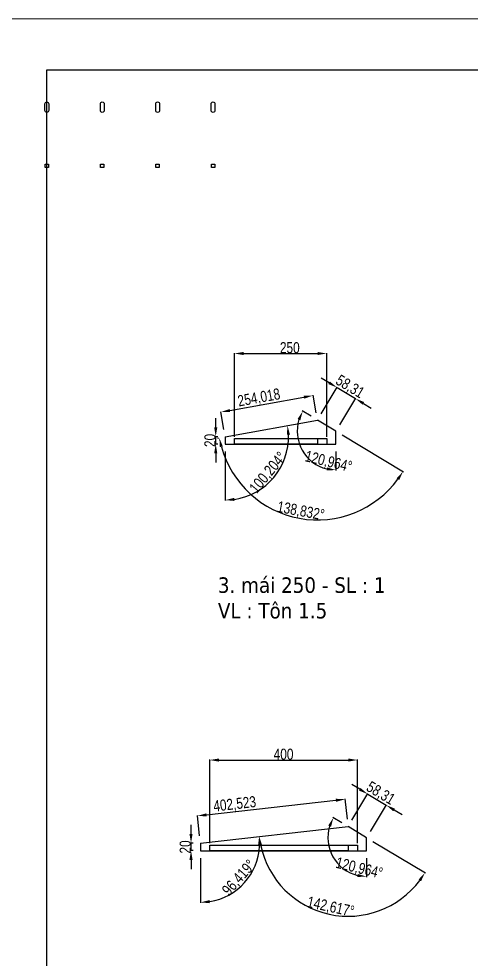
# Model space of a CAD drawing. Header units: inches. Extents: x 21 to 136330, y 8 to 58290.
# Drawn here: x 64568 to 65794, y 37281 to 39824 of the extents above; entities that cross this region are included whole.
import ezdxf
from ezdxf.enums import TextEntityAlignment as Align

# ---------------------------------------------------------------- set-up
doc = ezdxf.new("R2010")
doc.units = ezdxf.units.IN
doc.header["$MEASUREMENT"] = 0
doc.layers.add('0 TĂNG CỨNG', color=7, linetype='Continuous', lineweight=15)
doc.layers.add('@.0.DM. NÉT CHÍNH', color=7, linetype='Continuous')
doc.layers.add('@.0.DM. NÉT CHÍNH @ 1', color=7, linetype='Continuous')
doc.styles.add('ARIAL', font='arial.ttf')
doc.styles.add('Note Text (ISO)', font='tahoma.ttf')
doc.styles.add('roman', font='roman.shx', dxfattribs={"width": 0.8})
doc.styles.add('Tahoma (Input Text)', font='tahoma.ttf')
doc.dimstyles.new('Kích thước Duy Mạnh', dxfattribs={"dimtxt": 30, "dimasz": 25, "dimexe": 1.25, "dimexo": 20, "dimtad": 1, "dimdec": 1, "dimtxsty": 'roman', "dimcen": 2.5, "dimclrd": 8, "dimclre": 8, "dimclrt": 2, "dimadec": 0, "dimazin": 0, "dimtfac": 1, "dimtdec": 1, "dimtix": 1, "dimtmove": 0, "dimatfit": 3, "dimfxl": 1, "dimtfillclr": 1, "dimarcsym": 0})

# ---------------------------------------------------------------- blocks, each defined once
blk = doc.blocks.new('KHUNG KT1')
at = {"color": 7}
blk.add_lwpolyline([(0, 0), (7128, 0), (7128, -5040), (0, -5040)], close=True, dxfattribs=at)
at = {"color": 1, "style": 'Tahoma (Input Text)', "flags": 8}
for tag, p in [('#01', (328.9, -4851.1)), ('#03', (1514.7, -4846.3)), ('#05', (2819, -4851.1)), ('#07', (4424, -4851.1)), ('#09', (5172.9, -4851.1)), ('#02', (189.8, -4995.1)), ('#04', (1755.3, -4995.1)), ('#06', (2727.8, -4995.1)), ('#08', (4382.7, -4995.1)), ('#10', (5172.9, -4995.1))]:
    blk.add_attdef(tag, p, '', height=60, dxfattribs=at)
blk.add_attdef('#11', text='', height=60, dxfattribs=at).set_placement((6996, -4961.6), align=Align.CENTER)
at = {"layer": '0 TĂNG CỨNG', "color": 1, "style": 'ARIAL'}
blk.add_attdef('#12', (852.8, -4987.6), '', height=60, dxfattribs=at)
blk = doc.blocks.new('*D2245')
at = {"layer": '@.0.DM. NÉT CHÍNH', "lineweight": -2, "transparency": 16777216}
for p, q in [((65101.7, 38718.9), (65101.7, 38743.9)), ((65101.7, 38673.9), (65101.7, 38693.9)), ((65101.7, 38648.9), (65101.7, 38623.9))]:
    blk.add_line(p, q, dxfattribs=at)
at = {"layer": '@.0.DM. NÉT CHÍNH', "color": 8, "lineweight": -2, "transparency": 16777216}
for p, q in [((65107.3, 38693.9), (65100.5, 38693.9)), ((65107.3, 38673.9), (65100.5, 38673.9))]:
    blk.add_line(p, q, dxfattribs=at)
at = {"layer": '@.0.DM. NÉT CHÍNH', "transparency": 16777216}
for points in [[(65097.5, 38718.9), (65105.9, 38718.9), (65101.7, 38693.9)], [(65097.5, 38648.9), (65105.9, 38648.9), (65101.7, 38673.9)]]:
    blk.add_solid(points, dxfattribs=at)
at = {"layer": 'Defpoints', "color": 0, "transparency": 16777216}
for p in [(65101.7, 38693.9), (65127.3, 38693.9), (65127.3, 38673.9)]:
    blk.add_point(p, dxfattribs=at)
at = {"layer": '@.0.DM. NÉT CHÍNH', "color": 2, "transparency": 16777216, "insert": (65086.1, 38683.9), "char_height": 30, "attachment_point": 5, "rotation": 90, "style": 'roman'}
blk.add_mtext('20', dxfattribs=at)
blk = doc.blocks.new('*D2246')
at = {"layer": '@.0.DM. NÉT CHÍNH', "lineweight": -2, "transparency": 16777216}
blk.add_line((65139.9, 38764.8), (65340.7, 38800.9), dxfattribs=at)
at = {"layer": '@.0.DM. NÉT CHÍNH', "color": 8, "lineweight": -2, "transparency": 16777216}
for p, q in [((65373.7, 38758.6), (65365.1, 38806.6)), ((65123.7, 38713.6), (65115.1, 38761.6))]:
    blk.add_line(p, q, dxfattribs=at)
at = {"layer": '@.0.DM. NÉT CHÍNH', "transparency": 16777216}
for points in [[(65340, 38805), (65341.4, 38796.8), (65365.3, 38805.4)], [(65139.2, 38768.9), (65140.6, 38760.7), (65115.3, 38760.4)]]:
    blk.add_solid(points, dxfattribs=at)
at = {"layer": 'Defpoints', "color": 0, "transparency": 16777216}
for p in [(65365.3, 38805.4), (65377.3, 38738.9), (65127.3, 38693.9)]:
    blk.add_point(p, dxfattribs=at)
at = {"layer": '@.0.DM. NÉT CHÍNH', "color": 2, "transparency": 16777216, "insert": (65219, 38797.8), "char_height": 30, "attachment_point": 5, "rotation": 10.2039, "style": 'roman'}
blk.add_mtext('254,018', dxfattribs=at)
blk = doc.blocks.new('*D2247')
at = {"layer": '@.0.DM. NÉT CHÍNH', "lineweight": -2, "transparency": 16777216}
for p, q in [((65408.7, 38839.9), (65387.3, 38852.7)), ((65430.1, 38827), (65480.1, 38797)), ((65501.6, 38784.1), (65523, 38771.3))]:
    blk.add_line(p, q, dxfattribs=at)
at = {"layer": '@.0.DM. NÉT CHÍNH', "color": 8, "lineweight": -2, "transparency": 16777216}
for p, q in [((65387.6, 38756), (65430.8, 38828.1)), ((65437.6, 38726), (65480.8, 38798.1))]:
    blk.add_line(p, q, dxfattribs=at)
at = {"layer": '@.0.DM. NÉT CHÍNH', "transparency": 16777216}
for points in [[(65410.8, 38843.4), (65406.6, 38836.3), (65430.1, 38827)], [(65503.7, 38787.7), (65499.4, 38780.6), (65480.1, 38797)]]:
    blk.add_solid(points, dxfattribs=at)
at = {"layer": 'Defpoints', "color": 0, "transparency": 16777216}
for p in [(65480.1, 38797), (65377.3, 38738.9), (65427.3, 38708.9)]:
    blk.add_point(p, dxfattribs=at)
at = {"layer": '@.0.DM. NÉT CHÍNH', "color": 2, "transparency": 16777216, "insert": (65464.6, 38827.9), "char_height": 30, "attachment_point": 5, "rotation": 329.0362, "style": 'roman'}
blk.add_mtext('58,31', dxfattribs=at)
blk = doc.blocks.new('*D2248')
at = {"layer": '@.0.DM. NÉT CHÍNH', "color": 8, "lineweight": -2, "transparency": 16777216}
for p, q in [((65152.3, 38693.9), (65152.3, 38920.3)), ((65402.3, 38693.9), (65402.3, 38920.3))]:
    blk.add_line(p, q, dxfattribs=at)
at = {"layer": '@.0.DM. NÉT CHÍNH', "lineweight": -2, "transparency": 16777216}
blk.add_line((65177.3, 38919), (65377.3, 38919), dxfattribs=at)
at = {"layer": '@.0.DM. NÉT CHÍNH', "transparency": 16777216}
for points in [[(65177.3, 38923.2), (65177.3, 38914.9), (65152.3, 38919)], [(65377.3, 38923.2), (65377.3, 38914.9), (65402.3, 38919)]]:
    blk.add_solid(points, dxfattribs=at)
at = {"layer": 'Defpoints', "color": 0, "transparency": 16777216}
for p in [(65402.3, 38919), (65152.3, 38673.9), (65402.3, 38673.9)]:
    blk.add_point(p, dxfattribs=at)
at = {"layer": '@.0.DM. NÉT CHÍNH', "color": 2, "transparency": 16777216, "insert": (65302.3, 38934.6), "char_height": 30, "attachment_point": 5, "style": 'roman'}
blk.add_mtext('250', dxfattribs=at)
blk = doc.blocks.new('*D2249')
at = {"layer": '@.0.DM. NÉT CHÍNH', "color": 8, "lineweight": -2, "transparency": 16777216}
blk.add_line((65127.3, 38653.9), (65127.3, 38521.3), dxfattribs=at)
at = {"layer": '@.0.DM. NÉT CHÍNH', "lineweight": -2, "transparency": 16777216}
blk.add_arc((65127.3, 38693.9), 171.4, 278.3655, 1.8385, dxfattribs=at)
at = {"layer": '@.0.DM. NÉT CHÍNH', "transparency": 16777216}
for points in [[(65294.4, 38699), (65302.7, 38699.8), (65295.9, 38724.3)], [(65152.5, 38520.2), (65151.9, 38528.5), (65127.3, 38522.5)]]:
    blk.add_solid(points, dxfattribs=at)
at = {"layer": 'Defpoints', "color": 0, "transparency": 16777216}
for p in [(65377.3, 38738.9), (65127.3, 38693.9), (65127.3, 38693.9), (65127.3, 38673.9), (65221.6, 38550.8)]:
    blk.add_point(p, dxfattribs=at)
at = {"layer": '@.0.DM. NÉT CHÍNH', "color": 2, "transparency": 16777216, "insert": (65244.6, 38595.8), "char_height": 30, "attachment_point": 5, "rotation": 50.102, "style": 'roman'}
blk.add_mtext('100,204°', dxfattribs=at)
blk = doc.blocks.new('*D2250')
at = {"layer": '@.0.DM. NÉT CHÍNH', "color": 8, "lineweight": -2, "transparency": 16777216}
for p, q in [((65360.1, 38749.2), (65336.1, 38763.6)), ((65427.3, 38653.9), (65427.3, 38602.6))]:
    blk.add_line(p, q, dxfattribs=at)
at = {"layer": '@.0.DM. NÉT CHÍNH', "lineweight": -2, "transparency": 16777216}
blk.add_arc((65427.3, 38708.9), 105, 162.7048, 256.3315, dxfattribs=at)
at = {"layer": '@.0.DM. NÉT CHÍNH', "transparency": 16777216}
for points in [[(65323.2, 38741.8), (65330.8, 38738.4), (65337.2, 38762.9)], [(65402.9, 38611), (65401.9, 38602.7), (65427.3, 38603.9)]]:
    blk.add_solid(points, dxfattribs=at)
at = {"layer": 'Defpoints', "color": 0, "transparency": 16777216}
for p in [(65377.3, 38738.9), (65323.6, 38691.8), (65427.3, 38708.9), (65427.3, 38708.9), (65427.3, 38673.9)]:
    blk.add_point(p, dxfattribs=at)
at = {"layer": '@.0.DM. NÉT CHÍNH', "color": 2, "transparency": 16777216, "insert": (65406.8, 38624.8), "char_height": 30, "attachment_point": 5, "rotation": 346.3315, "style": 'roman'}
blk.add_mtext('120,964°', dxfattribs=at)
blk = doc.blocks.new('*D2251')
at = {"layer": '@.0.DM. NÉT CHÍNH', "color": 8, "lineweight": -2, "transparency": 16777216}
for p, q in [((65107.6, 38690.4), (65110.2, 38690.8)), ((65444.4, 38698.6), (65610, 38599.3))]:
    blk.add_line(p, q, dxfattribs=at)
at = {"layer": '@.0.DM. NÉT CHÍNH', "lineweight": -2, "transparency": 16777216}
blk.add_arc((65377.3, 38738.9), 270.1, 195.5081, 323.7321, dxfattribs=at)
at = {"layer": '@.0.DM. NÉT CHÍNH', "transparency": 16777216}
for points in [[(65112.9, 38665.7), (65121, 38667.6), (65111.4, 38691)], [(65591.6, 38581.4), (65598.5, 38576.8), (65608.9, 38599.9)]]:
    blk.add_solid(points, dxfattribs=at)
at = {"layer": 'Defpoints', "color": 0, "transparency": 16777216}
for p in [(65377.3, 38738.9), (65377.3, 38738.9), (65127.3, 38693.9), (65427.3, 38708.9), (65228.1, 38513.7)]:
    blk.add_point(p, dxfattribs=at)
at = {"layer": '@.0.DM. NÉT CHÍNH', "color": 2, "transparency": 16777216, "insert": (65331.9, 38491.3), "char_height": 30, "attachment_point": 5, "rotation": 349.6201, "style": 'roman'}
blk.add_mtext('138,832°', dxfattribs=at)
blk = doc.blocks.new('*D2139')
at = {"layer": '@.0.DM. NÉT CHÍNH', "lineweight": -2, "transparency": 16777216}
for p, q in [((65034.8, 37619.3), (65034.8, 37644.3)), ((65034.8, 37574.3), (65034.8, 37594.3)), ((65034.8, 37549.3), (65034.8, 37524.3))]:
    blk.add_line(p, q, dxfattribs=at)
at = {"layer": '@.0.DM. NÉT CHÍNH', "color": 8, "lineweight": -2, "transparency": 16777216}
for p, q in [((65040.4, 37594.3), (65033.6, 37594.3)), ((65040.4, 37574.3), (65033.6, 37574.3))]:
    blk.add_line(p, q, dxfattribs=at)
at = {"layer": '@.0.DM. NÉT CHÍNH', "transparency": 16777216}
for points in [[(65030.6, 37619.3), (65039, 37619.3), (65034.8, 37594.3)], [(65030.6, 37549.3), (65039, 37549.3), (65034.8, 37574.3)]]:
    blk.add_solid(points, dxfattribs=at)
at = {"layer": 'Defpoints', "color": 0, "transparency": 16777216}
for p in [(65034.8, 37594.3), (65060.4, 37594.3), (65060.4, 37574.3)]:
    blk.add_point(p, dxfattribs=at)
at = {"layer": '@.0.DM. NÉT CHÍNH', "color": 2, "transparency": 16777216, "insert": (65019.2, 37584.3), "char_height": 30, "attachment_point": 5, "rotation": 90, "style": 'roman'}
blk.add_mtext('20', dxfattribs=at)
blk = doc.blocks.new('*D2140')
at = {"layer": '@.0.DM. NÉT CHÍNH', "lineweight": -2, "transparency": 16777216}
blk.add_line((65076.9, 37671.1), (65427.2, 37710.6), dxfattribs=at)
at = {"layer": '@.0.DM. NÉT CHÍNH', "color": 8, "lineweight": -2, "transparency": 16777216}
for p, q in [((65458.1, 37659.1), (65451.9, 37714.6)), ((65058.1, 37614.1), (65051.9, 37669.6))]:
    blk.add_line(p, q, dxfattribs=at)
at = {"layer": '@.0.DM. NÉT CHÍNH', "transparency": 16777216}
for points in [[(65426.7, 37714.7), (65427.7, 37706.4), (65452, 37713.4)], [(65076.4, 37675.3), (65077.3, 37667), (65052, 37668.4)]]:
    blk.add_solid(points, dxfattribs=at)
at = {"layer": 'Defpoints', "color": 0, "transparency": 16777216}
for p in [(65452, 37713.4), (65460.4, 37639.3), (65060.4, 37594.3)]:
    blk.add_point(p, dxfattribs=at)
at = {"layer": '@.0.DM. NÉT CHÍNH', "color": 2, "transparency": 16777216, "insert": (65153.3, 37698.3), "char_height": 30, "attachment_point": 5, "rotation": 6.4188, "style": 'roman'}
blk.add_mtext('402,523', dxfattribs=at)
blk = doc.blocks.new('*D2141')
at = {"layer": '@.0.DM. NÉT CHÍNH', "lineweight": -2, "transparency": 16777216}
for p, q in [((65491.8, 37740.2), (65470.4, 37753.1)), ((65513.2, 37727.4), (65563.2, 37697.4)), ((65584.7, 37684.5), (65606.1, 37671.7))]:
    blk.add_line(p, q, dxfattribs=at)
at = {"layer": '@.0.DM. NÉT CHÍNH', "color": 8, "lineweight": -2, "transparency": 16777216}
for p, q in [((65470.7, 37656.4), (65513.9, 37728.5)), ((65520.7, 37626.4), (65563.9, 37698.5))]:
    blk.add_line(p, q, dxfattribs=at)
at = {"layer": '@.0.DM. NÉT CHÍNH', "transparency": 16777216}
for points in [[(65493.9, 37743.8), (65489.7, 37736.7), (65513.2, 37727.4)], [(65586.8, 37688.1), (65582.5, 37680.9), (65563.2, 37697.4)]]:
    blk.add_solid(points, dxfattribs=at)
at = {"layer": 'Defpoints', "color": 0, "transparency": 16777216}
for p in [(65563.2, 37697.4), (65460.4, 37639.3), (65510.4, 37609.3)]:
    blk.add_point(p, dxfattribs=at)
at = {"layer": '@.0.DM. NÉT CHÍNH', "color": 2, "transparency": 16777216, "insert": (65547.7, 37728.2), "char_height": 30, "attachment_point": 5, "rotation": 329.0362, "style": 'roman'}
blk.add_mtext('58,31', dxfattribs=at)
blk = doc.blocks.new('*D2142')
at = {"layer": '@.0.DM. NÉT CHÍNH', "color": 8, "lineweight": -2, "transparency": 16777216}
for p, q in [((65085.4, 37594.3), (65085.4, 37820.6)), ((65485.4, 37594.3), (65485.4, 37820.6))]:
    blk.add_line(p, q, dxfattribs=at)
at = {"layer": '@.0.DM. NÉT CHÍNH', "lineweight": -2, "transparency": 16777216}
blk.add_line((65110.4, 37819.4), (65460.4, 37819.4), dxfattribs=at)
at = {"layer": '@.0.DM. NÉT CHÍNH', "transparency": 16777216}
for points in [[(65110.4, 37823.6), (65110.4, 37815.2), (65085.4, 37819.4)], [(65460.4, 37823.6), (65460.4, 37815.2), (65485.4, 37819.4)]]:
    blk.add_solid(points, dxfattribs=at)
at = {"layer": 'Defpoints', "color": 0, "transparency": 16777216}
for p in [(65485.4, 37819.4), (65085.4, 37574.3), (65485.4, 37574.3)]:
    blk.add_point(p, dxfattribs=at)
at = {"layer": '@.0.DM. NÉT CHÍNH', "color": 2, "transparency": 16777216, "insert": (65285.4, 37835), "char_height": 30, "attachment_point": 5, "style": 'roman'}
blk.add_mtext('400', dxfattribs=at)
blk = doc.blocks.new('*D2143')
at = {"layer": '@.0.DM. NÉT CHÍNH', "color": 8, "lineweight": -2, "transparency": 16777216}
blk.add_line((65060.4, 37554.3), (65060.4, 37433.1), dxfattribs=at)
at = {"layer": '@.0.DM. NÉT CHÍNH', "lineweight": -2, "transparency": 16777216}
blk.add_arc((65060.4, 37594.3), 159.9, 278.9665, 357.4523, dxfattribs=at)
at = {"layer": '@.0.DM. NÉT CHÍNH', "transparency": 16777216}
for points in [[(65216, 37587), (65224.3, 37587.3), (65219.3, 37612.1)], [(65085.6, 37432.2), (65085, 37440.5), (65060.4, 37434.4)]]:
    blk.add_solid(points, dxfattribs=at)
at = {"layer": 'Defpoints', "color": 0, "transparency": 16777216}
for p in [(65460.4, 37639.3), (65060.4, 37594.3), (65060.4, 37594.3), (65060.4, 37574.3), (65145.4, 37458.9)]:
    blk.add_point(p, dxfattribs=at)
at = {"layer": '@.0.DM. NÉT CHÍNH', "color": 2, "transparency": 16777216, "insert": (65165.8, 37500), "char_height": 30, "attachment_point": 5, "rotation": 48.2094, "style": 'roman'}
blk.add_mtext('96,419°', dxfattribs=at)
blk = doc.blocks.new('*D2144')
at = {"layer": '@.0.DM. NÉT CHÍNH', "color": 8, "lineweight": -2, "transparency": 16777216}
for p, q in [((65443.2, 37649.6), (65419.2, 37664)), ((65510.4, 37554.3), (65510.4, 37503))]:
    blk.add_line(p, q, dxfattribs=at)
at = {"layer": '@.0.DM. NÉT CHÍNH', "lineweight": -2, "transparency": 16777216}
blk.add_arc((65510.4, 37609.3), 105, 162.7048, 256.3315, dxfattribs=at)
at = {"layer": '@.0.DM. NÉT CHÍNH', "transparency": 16777216}
for points in [[(65406.3, 37642.2), (65413.9, 37638.8), (65420.3, 37663.3)], [(65486, 37511.3), (65485, 37503.1), (65510.4, 37504.2)]]:
    blk.add_solid(points, dxfattribs=at)
at = {"layer": 'Defpoints', "color": 0, "transparency": 16777216}
for p in [(65460.4, 37639.3), (65510.4, 37609.3), (65510.4, 37609.3), (65406.7, 37592.2), (65510.4, 37574.3)]:
    blk.add_point(p, dxfattribs=at)
at = {"layer": '@.0.DM. NÉT CHÍNH', "color": 2, "transparency": 16777216, "insert": (65489.9, 37525.2), "char_height": 30, "attachment_point": 5, "rotation": 346.3315, "style": 'roman'}
blk.add_mtext('120,964°', dxfattribs=at)
blk = doc.blocks.new('*D2145')
at = {"layer": '@.0.DM. NÉT CHÍNH', "color": 8, "lineweight": -2, "transparency": 16777216}
blk.add_line((65527.5, 37599), (65669.3, 37513.9), dxfattribs=at)
at = {"layer": '@.0.DM. NÉT CHÍNH', "lineweight": -2, "transparency": 16777216}
blk.add_arc((65460.4, 37639.3), 242.4, 192.3307, 323.1243, dxfattribs=at)
at = {"layer": '@.0.DM. NÉT CHÍNH', "transparency": 16777216}
for points in [[(65219.5, 37586.8), (65227.7, 37588.2), (65219.5, 37612.2)], [(65650.8, 37496.1), (65657.7, 37491.5), (65668.2, 37514.6)]]:
    blk.add_solid(points, dxfattribs=at)
at = {"layer": 'Defpoints', "color": 0, "transparency": 16777216}
for p in [(65460.4, 37639.3), (65460.4, 37639.3), (65060.4, 37594.3), (65510.4, 37609.3), (65317.7, 37443.3)]:
    blk.add_point(p, dxfattribs=at)
at = {"layer": '@.0.DM. NÉT CHÍNH', "color": 2, "transparency": 16777216, "insert": (65412.8, 37420.5), "char_height": 30, "attachment_point": 5, "rotation": 347.7275, "style": 'roman'}
blk.add_mtext('142,617°', dxfattribs=at)
blk = doc.blocks.new('*U2020')
at = {"layer": '@.0.DM. NÉT CHÍNH', "color": 2}
blk.add_lwpolyline([(5.2, 9), (5.2, -9, -1), (-5.2, -9), (-5.2, 9, -1)], format="xyb", close=True, dxfattribs=at)
blk = doc.blocks.new('*U2021')
at = {"layer": '@.0.DM. NÉT CHÍNH', "color": 0, "linetype": 'ByBlock', "lineweight": -2, "transparency": 16777216}
for p in [(0, 0), (150, 0), (300, 0), (450, 0)]:
    blk.add_blockref('*U2020', p, dxfattribs=at)
blk = doc.blocks.new('*U2022')
at = {"layer": '@.0.DM. NÉT CHÍNH', "color": 2}
blk.add_lwpolyline([(-4.5, 4.5), (4.5, 4.5), (4.5, -4.5), (-4.5, -4.5)], close=True, dxfattribs=at)
blk = doc.blocks.new('*U2023')
at = {"layer": '@.0.DM. NÉT CHÍNH', "color": 0, "linetype": 'ByBlock', "lineweight": -2, "transparency": 16777216}
for p in [(0, 0), (150, 0), (300, 0), (450, 0)]:
    blk.add_blockref('*U2022', p, dxfattribs=at)

msp = doc.modelspace()

# ---------------------------------------------------------------- linework, layer by layer
at = {"layer": '@.0.DM. NÉT CHÍNH', "color": 1}
for p, q in [((65127.2635, 38693.8945), (65377.2635, 38738.8943)), ((65427.2635, 38708.8943), (65377.2635, 38738.8943)), ((65127.2635, 38693.8945), (65127.2635, 38673.8943)), ((65357.2635, 38688.8943), (65402.2635, 38688.8943)), ((65402.2635, 38688.8943), (65402.2635, 38673.8943)), ((65427.2635, 38673.8943), (65427.2635, 38708.8943)), ((65127.2635, 38673.8943), (65402.2635, 38673.8943)), ((65402.2635, 38673.8943), (65427.2635, 38673.8943)), ((65060.3666, 37594.2655), (65460.3666, 37639.2653)), ((65510.3666, 37609.2653), (65460.3666, 37639.2653)), ((65060.3666, 37594.2655), (65060.3666, 37574.2653)), ((65510.3666, 37574.2653), (65510.3666, 37609.2653)), ((65060.3666, 37574.2653), (65485.3666, 37574.2653)), ((65440.3666, 37589.2653), (65485.3666, 37589.2653)), ((65485.3666, 37589.2653), (65485.3666, 37574.2653)), ((65485.3666, 37574.2653), (65510.3666, 37574.2653))]:
    msp.add_line(p, q, dxfattribs=at)
at = {"layer": '@.0.DM. NÉT CHÍNH', "color": 0}
msp.add_lwpolyline([(64644.453, 39686.0892), (67931.1525, 39686.0892), (67931.1525, 35817.5106), (64644.453, 35817.5106)], close=True, dxfattribs=at)
at = {"layer": '@.0.DM. NÉT CHÍNH', "color": 1}
for points in [[(65152.2635, 38688.8943), (65377.2635, 38688.8943), (65377.2635, 38673.8943), (65152.2635, 38673.8943)], [(65085.3666, 37589.2653), (65460.3666, 37589.2653), (65460.3666, 37574.2653), (65085.3666, 37574.2653)]]:
    msp.add_lwpolyline(points, close=True, dxfattribs=at)

# ---------------------------------------------------------------- block references
at = {"layer": '0 TĂNG CỨNG', "color": 1, "xscale": 0.8792977987369557, "yscale": 0.8792977987369557, "zscale": 0.8792977987369557}
msp.add_blockref('KHUNG KT1', (61724.2253, 39824.3046), dxfattribs=at)
at = {"layer": '@.0.DM. NÉT CHÍNH'}
for name, p in [('*U2021', (64644.453, 39585.2325)), ('*U2023', (64644.453, 39426.5843))]:
    msp.add_blockref(name, p, dxfattribs=at)

# ---------------------------------------------------------------- texts
at = {"layer": '@.0.DM. NÉT CHÍNH', "color": 2, "insert": (65107.5261, 38313.5821), "char_height": 41.999999, "width": 551.411705, "attachment_point": 1, "line_spacing_factor": 0.987884, "style": 'Note Text (ISO)'}
msp.add_mtext('3. mái 250 - SL : 1\\PVL : Tôn 1.5', dxfattribs=at)

# ---------------------------------------------------------------- dimensions: what is measured, and where the dimension line sits
at = {"layer": '@.0.DM. NÉT CHÍNH @ 1', "color": 1}
for base, p1, p2, picture, middle in [((65402.2635, 38919.0233), (65152.2635, 38673.8943), (65402.2635, 38673.8943), '*D2248', (65302.2635, 38919.0233)), ((65485.3666, 37819.3943), (65085.3666, 37574.2653), (65485.3666, 37574.2653), '*D2142', (65285.3666, 37819.3943))]:
    dim = msp.add_linear_dim(base=base, p1=p1, p2=p2, dimstyle='Kích thước Duy Mạnh', override={"dimscale": 1, "dimdec": 3, "dimclrd": 256, "dimadec": 3, "dimtdec": 3, "dimtix": 1, "dimtofl": 1, "dimtmove": 0, "dimatfit": 3}, dxfattribs=at)
    dim.commit()
    dim.dimension.update_dxf_attribs({"geometry": picture, "text_midpoint": middle, "dimtype": 128})
for p1, p2, picture, middle in [((65377.2635, 38738.8943), (65427.2635, 38708.8943), '*D2247', (65464.6415, 38827.8577)), ((65460.3666, 37639.2653), (65510.3666, 37609.2653), '*D2141', (65547.7446, 37728.2287))]:
    dim = msp.add_aligned_dim(p1=p1, p2=p2, distance=102.7589, dimstyle='Kích thước Duy Mạnh', override={"dimscale": 1, "dimdec": 3, "dimclrd": 256, "dimadec": 3, "dimtdec": 3, "dimtix": 1, "dimtofl": 1, "dimtmove": 0, "dimatfit": 3}, dxfattribs=at)
    dim.commit()
    dim.dimension.update_dxf_attribs({"geometry": picture, "text_midpoint": middle})
for base, p1, p2, angle, picture, middle in [((65365.3007, 38805.3545), (65127.2635, 38693.8945), (65377.2635, 38738.8943), 10.2039292, '*D2246', (65222.2818, 38779.6112)), ((65452.0316, 37713.3548), (65060.3666, 37594.2655), (65460.3666, 37639.2653), 6.4187584, '*D2140', (65155.3849, 37679.9822))]:
    dim = msp.add_linear_dim(base=base, p1=p1, p2=p2, angle=angle, dimstyle='Kích thước Duy Mạnh', override={"dimscale": 1, "dimdec": 3, "dimclrd": 256, "dimadec": 3, "dimtdec": 3, "dimtix": 1, "dimtofl": 1, "dimtmove": 0, "dimatfit": 3}, dxfattribs=at)
    dim.commit()
    dim.dimension.update_dxf_attribs({"geometry": picture, "text_midpoint": middle, "dimtype": 129})
for base, p1, p2, picture, middle in [((65101.7015, 38693.8945), (65127.2635, 38673.8943), (65127.2635, 38693.8945), '*D2245', (65086.0765, 38683.8944)), ((65034.8047, 37594.2655), (65060.3666, 37574.2653), (65060.3666, 37594.2655), '*D2139', (65019.1797, 37584.2654))]:
    dim = msp.add_linear_dim(base=base, p1=p1, p2=p2, angle=90, dimstyle='Kích thước Duy Mạnh', override={"dimscale": 1, "dimdec": 3, "dimclrd": 256, "dimadec": 3, "dimtdec": 3, "dimtix": 1, "dimtofl": 1, "dimtmove": 0, "dimatfit": 3}, dxfattribs=at)
    dim.commit()
    dim.dimension.update_dxf_attribs({"geometry": picture, "text_midpoint": middle})
for base, line1, line2, picture, middle in [((65228.086, 38513.671), ((65427.2635, 38708.8943), (65377.2635, 38738.8943)), ((65127.2635, 38693.8945), (65377.2635, 38738.8943)), '*D2251', (65331.9199, 38491.3479)), ((65221.6076, 38550.8211), ((65127.2635, 38693.8945), (65377.2635, 38738.8943)), ((65127.2635, 38693.8945), (65127.2635, 38673.8943)), '*D2249', (65244.5641, 38595.8228)), ((65145.4376, 37458.8587), ((65060.3666, 37594.2655), (65460.3666, 37639.2653)), ((65060.3666, 37594.2655), (65060.3666, 37574.2653)), '*D2143', (65165.8151, 37500.0147)), ((65317.7458, 37443.2674), ((65510.3666, 37609.2653), (65460.3666, 37639.2653)), ((65060.3666, 37594.2655), (65460.3666, 37639.2653)), '*D2145', (65412.7711, 37420.4682))]:
    dim = msp.add_angular_dim_2l(base=base, line1=line1, line2=line2, dimstyle='Kích thước Duy Mạnh', override={"dimscale": 1, "dimdec": 3, "dimclrd": 256, "dimadec": 3, "dimtdec": 3, "dimtix": 1, "dimtofl": 1, "dimtmove": 0, "dimatfit": 3}, dxfattribs=at)
    dim.commit()
    dim.dimension.update_dxf_attribs({"geometry": picture, "text_midpoint": middle})
for base, line1, line2, picture, middle in [((65323.6174, 38691.8148), ((65427.2635, 38673.8943), (65427.2635, 38708.8943)), ((65427.2635, 38708.8943), (65377.2635, 38738.8943)), '*D2250', (65402.4411, 38606.8253)), ((65406.7205, 37592.1858), ((65510.3666, 37574.2653), (65510.3666, 37609.2653)), ((65510.3666, 37609.2653), (65460.3666, 37639.2653)), '*D2144', (65485.5443, 37507.1963))]:
    dim = msp.add_angular_dim_2l(base=base, line1=line1, line2=line2, dimstyle='Kích thước Duy Mạnh', override={"dimscale": 1, "dimdec": 3, "dimclrd": 256, "dimadec": 3, "dimtdec": 3, "dimtix": 1, "dimtofl": 1, "dimtmove": 0, "dimatfit": 3}, dxfattribs=at)
    dim.commit()
    dim.dimension.update_dxf_attribs({"geometry": picture, "text_midpoint": middle, "dimtype": 130})

doc.saveas('drawing.dxf')
